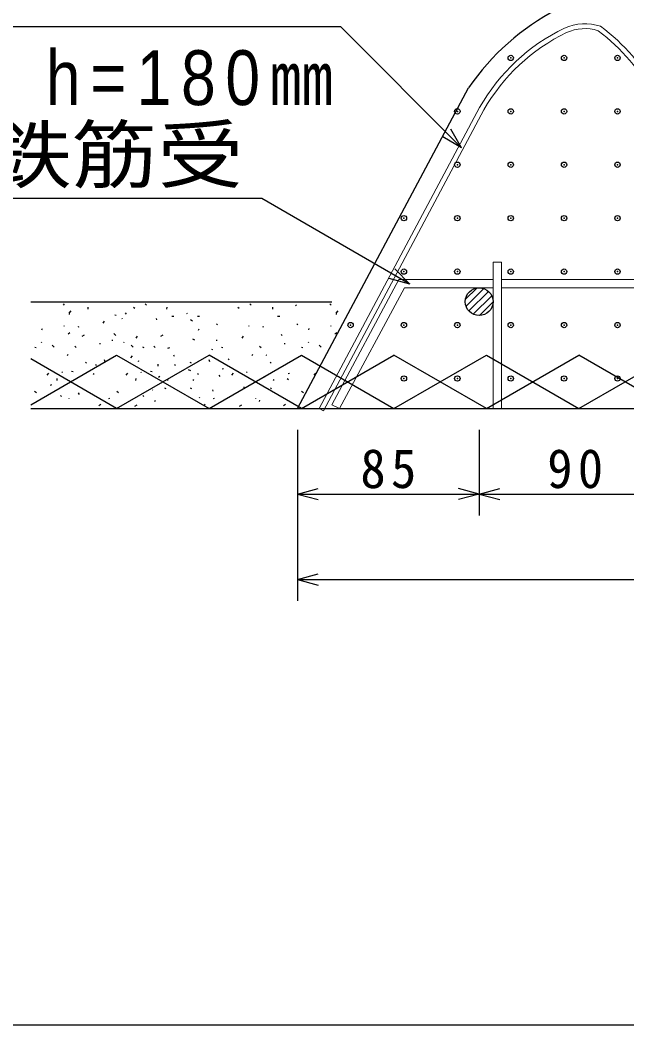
# Model space of a CAD drawing. Units: millimetres on the paper, enlarged 20 times, with parts at other scales. Extents: x -7610 to 7610, y -5340 to 5340.
# Drawn here: x -6197 to -5060, y -5340 to -3459 of the extents above; entities that cross this region are included whole.
import ezdxf
from ezdxf.enums import TextEntityAlignment as Align

# ---------------------------------------------------------------- set-up
doc = ezdxf.new("R2010")
doc.units = ezdxf.units.MM
doc.header["$LTSCALE"] = 20
doc.header["$PDMODE"] = 32
doc.header["$PDSIZE"] = 10
for name, color, linetype in [('2-0_法面', 3, 'Continuous'), ('2-1_法枠', 5, 'Continuous'), ('2-3_鉄筋', 2, 'Continuous'), ('2-4_菱形金網', 4, 'Continuous'), ('2-7_寸法', 7, 'Continuous'), ('2-8_名称', 7, 'Continuous'), ('2-A_ハッチ', 3, 'Continuous'), ('3-0', 2, 'Continuous')]:
    doc.layers.add(name, color=color, linetype=linetype)
doc.layers.add('2-2_eフレーム', color=1, linetype='Continuous', lineweight=18)
doc.layers.add('2-5_鉄筋受', color=3, linetype='Continuous', lineweight=18)
doc.styles.add('HGPｺﾞｼｯｸE', font='')
doc.styles.add('ＭＳ ゴシック', font='')
doc.styles.get('HGPｺﾞｼｯｸE').set_extended_font_data('HGPｺﾞｼｯｸE')
doc.styles.get('ＭＳ ゴシック').set_extended_font_data('MS Gothic')

msp = doc.modelspace()

# ---------------------------------------------------------------- linework, layer by layer
at = {"layer": '2-0_法面'}
for p, q in [((-6176.58, -3986.34), (-5612.58, -3986.34)), ((-6176.58, -4186.34), (-3776.58, -4186.34))]:
    msp.add_line(p, q, dxfattribs=at)
at = {"layer": '2-1_法枠'}
msp.add_line((-5676.58, -4186.34), (-5356.58, -3586.34), dxfattribs=at)
msp.add_arc((-4976.58, -3847.34), 461, 34.48292, 145.51708, dxfattribs=at)
at = {"layer": '2-2_eフレーム'}
for p, q in [((-5335.67, -3622.83), (-5636.58, -4186.34)), ((-5327.61, -3627.26), (-5628.46, -4190.67)), ((-5636.58, -4186.34), (-5628.46, -4190.67))]:
    msp.add_line(p, q, dxfattribs=at)
for centre, radius, start, end in [((-5019.32, -3802.01), 363.56, 115.64433, 150.47278), ((-5138.62, -3558.45), 92.39, 71.49772, 114.32009), ((-5138.62, -3558.45), 83.19, 72.47228, 114.24832), ((-5320.69, -3758.38), 347.69, 26.603, 53.43616), ((-5320.69, -3758.38), 356.89, 27.39519, 53.67871), ((-5019.32, -3802.01), 354.36, 115.66186, 150.45439)]:
    msp.add_arc(centre, radius, start, end, dxfattribs=at)
at = {"layer": '2-3_鉄筋'}
for p, q in [((-5362.17, -3981.77), (-5341.14, -3960.74)), ((-5361.14, -3994.88), (-5328.04, -3961.78)), ((-5355.88, -4003.76), (-5319.16, -3967.04)), ((-5347.78, -4009.8), (-5313.11, -3975.14)), ((-5336.17, -4012.34), (-5310.58, -3986.75))]:
    msp.add_line(p, q, dxfattribs=at)
msp.add_circle((-5336.58, -3986.34), 26, dxfattribs=at)
at = {"layer": '2-4_菱形金網'}
for p, q in [((-6176.58, -4179.16), (-6015.81, -4086.34)), ((-6015.81, -4186.34), (-6176.58, -4093.52)), ((-6015.81, -4086.34), (-5842.6, -4186.34)), ((-6015.81, -4186.34), (-5842.6, -4086.34)), ((-5669.4, -4186.34), (-5842.6, -4086.34)), ((-5669.4, -4186.34), (-5496.19, -4086.34)), ((-5322.99, -4186.34), (-5496.19, -4086.34)), ((-5322.99, -4186.34), (-5149.78, -4086.34)), ((-4976.58, -4186.34), (-5149.78, -4086.34))]:
    msp.add_line(p, q, dxfattribs=at)
for points in [[(-5842.6, -4186.34), (-5669.4, -4086.34), (-5496.19, -4186.34)], [(-5496.19, -4186.34), (-5322.99, -4086.34), (-5149.78, -4186.34)], [(-5149.78, -4186.34), (-4976.58, -4086.34), (-4803.37, -4186.34)]]:
    msp.add_lwpolyline(points, dxfattribs=at)
at = {"layer": '2-5_鉄筋受'}
for p, q in [((-5310.58, -3912.34), (-5294.58, -3912.34)), ((-5310.58, -4186.34), (-5310.58, -3912.34)), ((-5294.58, -4186.34), (-5294.58, -3912.34)), ((-5612.45, -4179.46), (-5487.01, -3944.54)), ((-5310.58, -3944.54), (-5487.01, -3944.54)), ((-4658.58, -3944.54), (-5294.58, -3944.54)), ((-5598.19, -4186.34), (-5476.58, -3960.54)), ((-5476.58, -3960.54), (-5310.58, -3960.54)), ((-5294.58, -3960.54), (-4658.58, -3960.54)), ((-5598.19, -4186.34), (-5612.45, -4179.46)), ((-5310.58, -4186.34), (-5294.58, -4186.34))]:
    msp.add_line(p, q, dxfattribs=at)
at = {"layer": '2-7_寸法'}
for p, q in [((-5676.58, -4226.34), (-5676.58, -4546.34)), ((-5336.58, -4226.34), (-5336.58, -4386.34)), ((-5676.58, -4346.34), (-5637.94, -4335.99)), ((-5336.58, -4346.34), (-5375.22, -4335.99)), ((-5336.58, -4346.34), (-5297.94, -4335.99)), ((-5676.58, -4346.34), (-5637.94, -4356.69)), ((-5336.58, -4346.34), (-5375.22, -4356.69)), ((-5336.58, -4346.34), (-5297.94, -4356.69)), ((-5676.58, -4506.34), (-5637.94, -4495.99)), ((-5676.58, -4506.34), (-4276.58, -4506.34)), ((-5676.58, -4506.34), (-5637.94, -4516.69))]:
    msp.add_line(p, q, dxfattribs=at)
msp.add_lwpolyline([(-5676.58, -4346.34), (-5336.58, -4346.34), (-4616.58, -4346.34), (-4276.58, -4346.34)], dxfattribs=at)
at = {"layer": '2-8_名称'}
for p, q in [((-5595.98, -3471.8), (-6795.98, -3471.8)), ((-5369.71, -3698.07), (-5595.98, -3471.8)), ((-5369.71, -3698.07), (-5389.71, -3663.43)), ((-5369.71, -3698.07), (-5404.35, -3678.07)), ((-5743.63, -3793.3), (-6318.63, -3793.3)), ((-5466.5, -3953.3), (-5743.63, -3793.3)), ((-5466.5, -3953.3), (-5494.78, -3925.02)), ((-5466.5, -3953.3), (-5505.14, -3942.95))]:
    msp.add_line(p, q, dxfattribs=at)
at = {"layer": '2-A_ハッチ'}
for p, q in [((-6116.06, -3990.39), (-6113.86, -3992.59)), ((-6104.74, -4007.67), (-6100.97, -4003.27)), ((-6069.2, -4000.13), (-6068.89, -3996.67)), ((-5984.35, -3996.67), (-5981.84, -3998.56)), ((-5962.04, -3990.39), (-5959.84, -3992.59)), ((-5921.42, -4000.13), (-5921.11, -3996.67)), ((-5788.49, -3996.67), (-5785.97, -3998.56)), ((-5766.18, -3990.39), (-5763.98, -3992.59)), ((-5723.22, -4000.13), (-5722.91, -3996.67)), ((-5680.8, -3993.85), (-5678.6, -3992.27)), ((-5616.06, -3990.39), (-5613.86, -3992.59)), ((-5604.74, -4007.67), (-5600.97, -4003.27)), ((-6104.44, -4008.15), (-6104.44, -4010.03)), ((-6040.95, -4026.38), (-6038.44, -4022.92)), ((-6018.95, -4010.66), (-6016.44, -4011.61)), ((-6006.07, -4017.26), (-6005.44, -4018.21)), ((-5998.81, -4009.87), (-5997.23, -4007.36)), ((-5941.57, -4017.58), (-5941.26, -4020.09)), ((-5912.34, -4013.18), (-5908.26, -4013.49)), ((-5884.33, -4008.39), (-5883.08, -4007.67)), ((-5877.15, -4019.78), (-5873.69, -4022.29)), ((-5864.26, -4013.18), (-5860.18, -4013.49)), ((-5714.15, -4013.18), (-5710.06, -4013.49)), ((-5604.44, -4008.15), (-5604.44, -4010.03)), ((-6155.69, -4038.95), (-6154.75, -4036.43)), ((-6114.81, -4030.78), (-6114.18, -4032.03)), ((-6087.78, -4033.6), (-6085.89, -4032.66)), ((-5862.06, -4039.89), (-5860.81, -4037.06)), ((-5828.44, -4027.63), (-5826.55, -4029.52)), ((-5768.83, -4030.78), (-5768.2, -4032.03)), ((-5741.8, -4033.6), (-5739.92, -4032.66)), ((-5678.32, -4027.63), (-5676.43, -4029.52)), ((-5655.69, -4038.95), (-5654.75, -4036.43)), ((-5614.81, -4030.78), (-5614.18, -4032.03)), ((-6156.32, -4062.83), (-6155.69, -4061.57)), ((-6106.64, -4046.8), (-6103.18, -4043.98)), ((-6080.55, -4050.89), (-6076.15, -4048.37)), ((-6024.3, -4057.8), (-6024.3, -4059.69)), ((-6021.15, -4046.18), (-6017.38, -4049.63)), ((-6002.3, -4062.83), (-6001.67, -4061.57)), ((-5978.97, -4054.66), (-5976.45, -4050.57)), ((-5932.77, -4050.89), (-5928.37, -4048.37)), ((-5873.38, -4055.6), (-5869.61, -4057.8)), ((-5828.44, -4057.8), (-5828.44, -4059.69)), ((-5780.77, -4054.66), (-5778.26, -4050.57)), ((-5707.23, -4047.75), (-5705.66, -4049.32)), ((-5656.32, -4062.83), (-5655.69, -4061.57)), ((-5606.64, -4046.8), (-5603.18, -4043.98)), ((-6169.21, -4071.63), (-6166.69, -4071.94)), ((-6136.18, -4067.86), (-6132.72, -4071.32)), ((-6094.06, -4069.43), (-6091.24, -4071.94)), ((-6047.55, -4064.72), (-6045.98, -4064.72)), ((-5988.4, -4067.86), (-5984.94, -4071.32)), ((-5967.03, -4071), (-5964.51, -4072.26)), ((-5946.28, -4069.43), (-5943.46, -4071.94)), ((-5919.57, -4073.2), (-5916.11, -4072.26)), ((-5838.18, -4075.4), (-5835.98, -4075.72)), ((-5819.32, -4071.63), (-5816.81, -4071.94)), ((-5748.09, -4069.43), (-5745.26, -4071.94)), ((-5701.57, -4064.72), (-5700, -4064.72)), ((-5669.21, -4071.63), (-5666.69, -4071.94)), ((-5636.18, -4067.86), (-5632.72, -4071.32)), ((-6106.32, -4085.14), (-6108.21, -4087.34)), ((-6074.27, -4099.6), (-6072.07, -4100.54)), ((-6038.75, -4094.57), (-6037.5, -4098.03)), ((-5989.02, -4091.43), (-5985.88, -4087.97)), ((-5976.14, -4096.77), (-5973.94, -4097.71)), ((-5908.89, -4085.77), (-5907.63, -4088.29)), ((-5878.4, -4099.6), (-5876.2, -4100.54)), ((-5842.89, -4094.57), (-5841.64, -4098.03)), ((-5807.07, -4093), (-5805.18, -4095.2)), ((-5760.34, -4085.14), (-5762.23, -4087.34)), ((-5736.46, -4085.77), (-5735.2, -4086.72)), ((-5728.29, -4099.6), (-5726.09, -4100.54)), ((-6118.26, -4117.51), (-6117.32, -4119.08)), ((-6100.04, -4116.26), (-6097.21, -4117.2)), ((-6055.1, -4103.69), (-6053.21, -4104.94)), ((-5970.48, -4117.51), (-5969.54, -4119.08)), ((-5952.26, -4116.26), (-5949.43, -4117.2)), ((-5938.11, -4106.83), (-5937.8, -4103.06)), ((-5907.31, -4103.69), (-5905.43, -4104.94)), ((-5881.86, -4113.43), (-5877.46, -4115.31)), ((-5818.07, -4111.86), (-5815.24, -4111.23)), ((-5772.28, -4117.51), (-5771.34, -4119.08)), ((-6145.92, -4124.11), (-6142.46, -4120.03)), ((-6127.38, -4133.86), (-6127.06, -4130.4)), ((-6059.18, -4122.54), (-6057.92, -4120.97)), ((-5998.14, -4124.11), (-5994.68, -4120.03)), ((-5979.6, -4133.86), (-5979.28, -4130.4)), ((-5937.17, -4127.57), (-5934.97, -4126)), ((-5920.83, -4132.28), (-5918.94, -4133.54)), ((-5872.75, -4132.28), (-5870.86, -4133.54)), ((-5863.32, -4122.54), (-5862.06, -4120.97)), ((-5824.35, -4124.11), (-5822.15, -4126.31)), ((-5799.94, -4124.11), (-5796.48, -4120.03)), ((-5738.97, -4127.57), (-5736.77, -4126)), ((-5722.63, -4132.28), (-5720.74, -4133.54)), ((-5696.55, -4130.4), (-5694.03, -4132.28)), ((-5694.35, -4120.97), (-5692.15, -4120.03)), ((-5645.92, -4124.11), (-5642.46, -4120.03)), ((-6169.42, -4153.82), (-6165.96, -4156.33)), ((-6139.32, -4142.65), (-6137.12, -4141.4)), ((-6015.39, -4153.82), (-6011.94, -4156.33)), ((-5948.46, -4151.3), (-5947.83, -4152.25)), ((-5925.75, -4147.53), (-5923.55, -4149.1)), ((-5877.67, -4147.53), (-5875.47, -4149.1)), ((-5835.87, -4151.62), (-5835.56, -4154.13)), ((-5778.05, -4146.28), (-5776.48, -4146.28)), ((-5727.56, -4147.53), (-5725.36, -4149.1)), ((-5669.42, -4153.82), (-5665.96, -4156.33)), ((-6120.7, -4161.68), (-6118.82, -4163.56)), ((-6105.31, -4166.7), (-6105.31, -4167.65)), ((-6087.99, -4156.65), (-6085.79, -4160.1)), ((-6030.16, -4167.65), (-6028.28, -4166.7)), ((-5966.68, -4161.68), (-5964.8, -4163.56)), ((-5944.06, -4172.99), (-5943.11, -4170.48)), ((-5861.33, -4164.82), (-5860.7, -4166.08)), ((-5834.3, -4167.65), (-5832.42, -4166.7)), ((-5755.42, -4166.7), (-5755.42, -4167.65)), ((-5748.19, -4172.99), (-5747.25, -4170.48)), ((-6049.02, -4180.85), (-6045.56, -4178.02)), ((-5981.45, -4182.1), (-5977.05, -4179.27)), ((-5853.16, -4180.85), (-5849.7, -4178.02)), ((-5785.59, -4182.1), (-5781.19, -4179.27)), ((-5703.04, -4180.85), (-5699.59, -4178.02))]:
    msp.add_line(p, q, dxfattribs=at)
at = {"layer": '2-A_ハッチ', "color": 7}
for p in [(-5277.47, -3530.07), (-5177.47, -3530.07), (-5077.47, -3530.07), (-5377.47, -3630.07), (-5277.47, -3630.07), (-5177.47, -3630.07), (-5077.47, -3630.07), (-5377.47, -3730.07), (-5277.47, -3730.07), (-5177.47, -3730.07), (-5077.47, -3730.07), (-5477.47, -3830.07), (-5377.47, -3830.07), (-5277.47, -3830.07), (-5177.47, -3830.07), (-5077.47, -3830.07), (-5477.47, -3930.07), (-5377.47, -3930.07), (-5277.47, -3930.07), (-5177.47, -3930.07), (-5077.47, -3930.07), (-5577.47, -4030.07), (-5477.47, -4030.07), (-5377.47, -4030.07), (-5277.47, -4030.07), (-5177.47, -4030.07), (-5077.47, -4030.07), (-5477.47, -4130.07), (-5377.47, -4130.07), (-5277.47, -4130.07), (-5177.47, -4130.07), (-5077.47, -4130.07)]:
    msp.add_point(p, dxfattribs=at)
at = {"layer": '3-0', "color": 1}
msp.add_line((-7610, -5340), (7610, -5340), dxfattribs=at)

# ---------------------------------------------------------------- texts
at = {"layer": '2-7_寸法', "color": 3, "char_height": 73.31, "attachment_point": 7, "style": 'ＭＳ ゴシック'}
for s, insert in [('\\T1.21;\\W0.95;85', (-5559.08, -4336.34)), ('\\T1.21;\\W0.95;90', (-5209.08, -4336.34))]:
    msp.add_mtext(s, dxfattribs=dict(at, insert=insert))
at = {"layer": '2-8_名称', "color": 2, "style": 'HGPｺﾞｼｯｸE', "width": 1.15}
msp.add_text('鉄筋受', height=102.6, dxfattribs=at).set_placement((-6261.13, -3793.3), align=Align.BOTTOM_LEFT)
at = {"layer": '2-8_名称', "color": 2, "insert": (-6785.98, -3619.8), "char_height": 102.6, "attachment_point": 7, "style": 'HGPｺﾞｼｯｸE'}
msp.add_mtext('\\T1.28;\\W0.85;w=330㎜\\~h=180㎜', dxfattribs=at)

doc.saveas('drawing.dxf')
